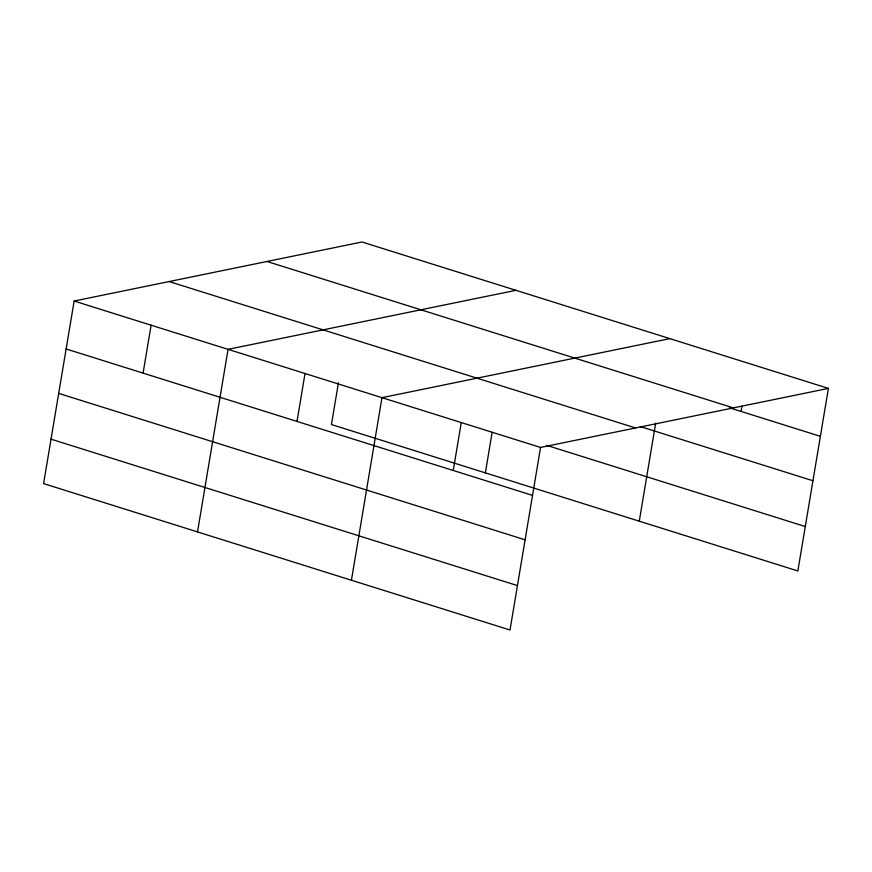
<?xml version="1.0" encoding="UTF-8"?>
<svg xmlns="http://www.w3.org/2000/svg" width="872" height="872" viewBox="0 0 872 872"><rect width="100%" height="100%" fill="white"/><g stroke="black" fill="none" stroke-linecap="round" stroke-linejoin="round"><path stroke-width="1.31" d="M828.4 388.4L361.989 241.991L74.153 301.036L43.6 483.6L510.011 630.009L540.553 447.445L828.4 388.4L797.847 570.964L331.447 424.555L338.445 382.743M143.084 373.118L151.107 325.191M197.519 531.909L228.061 349.345L515.908 290.311M297.003 421.438L305.026 373.51M351.427 580.229L381.98 397.665L669.827 338.619M453.244 470.477L461.266 422.549M485.355 472.875L492.135 432.359M639.274 521.183L655.679 423.138M741.091 411.442L741.985 406.112M267.006 261.48L733.407 407.889M729.395 407.769L820.378 436.327M640.255 426.55L812.944 480.755M169.135 281.547L635.546 427.956M546.657 445.352L805.281 526.535M74.153 301.036L540.553 447.445M66.13 348.964L532.541 495.372M58.697 393.392L525.097 539.801M51.034 439.172L517.445 585.581"/></g></svg>
